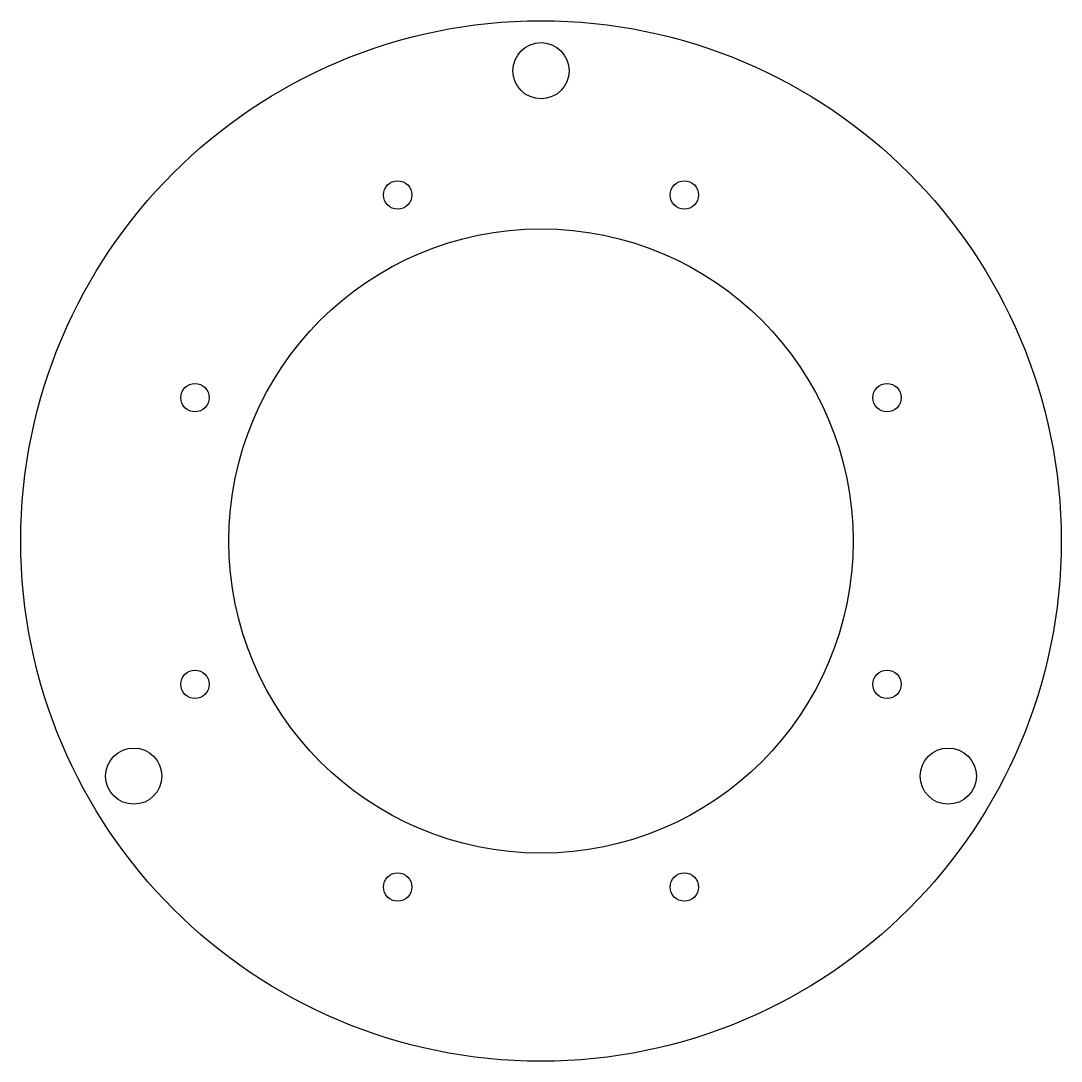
# Model space of a CAD drawing. Header units: millimetres. Extents: x -125 to 125, y -125 to 125.
import ezdxf

# ---------------------------------------------------------------- set-up
doc = ezdxf.new("R2010")
doc.units = ezdxf.units.MM

msp = doc.modelspace()

# ---------------------------------------------------------------- linework, layer by layer
for centre, radius in [((0, 0), 125), ((0, 113), 6.75), ((-34.4415, 83.1492), 3.4), ((34.4415, 83.1492), 3.4), ((0, 0), 75), ((-83.1492, 34.4415), 3.4), ((83.1492, 34.4415), 3.4), ((-83.1492, -34.4415), 3.4), ((83.1492, -34.4415), 3.4), ((-97.8609, -56.5), 6.75), ((97.8609, -56.5), 6.75), ((-34.4415, -83.1492), 3.4), ((34.4415, -83.1492), 3.4)]:
    msp.add_circle(centre, radius)

doc.saveas('drawing.dxf')
